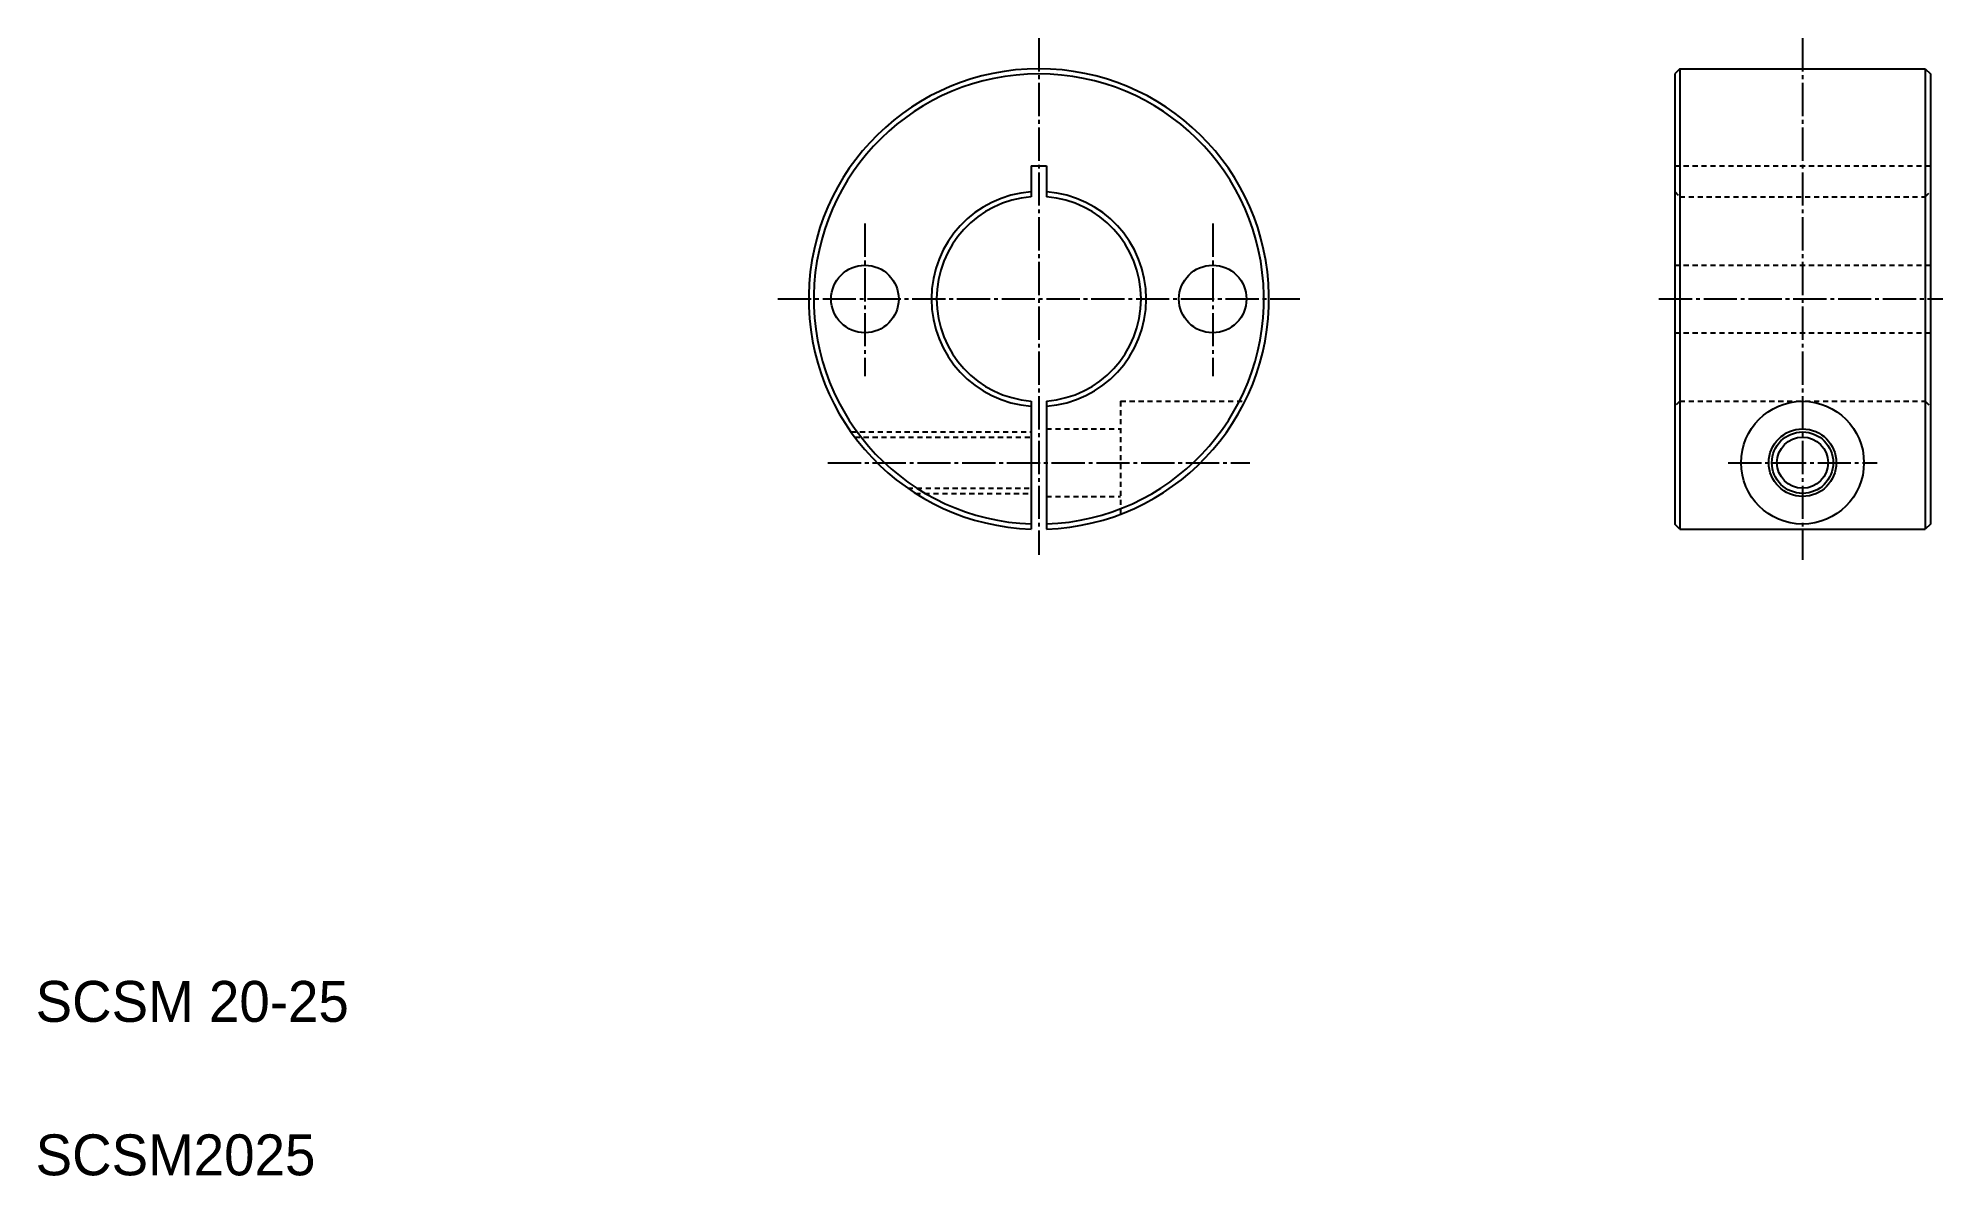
# Model space of a CAD drawing. Extents: x 10 to 196, y 10 to 121.
import ezdxf

# ---------------------------------------------------------------- set-up
doc = ezdxf.new("R2010")
doc.units = 0
doc.header["$LTSCALE"] = 0.25
doc.linetypes.add('CENTER', pattern=[17.5, 13, -1.5, 1.5, -1.5])
doc.linetypes.add('DASHED', pattern=[3.5, 2, -1.5])
doc.layers.get('0').update_dxf_attribs({"linetype": 'CONTINUOUS'})
doc.layers.add('CENTER', color=1, linetype='CENTER')

msp = doc.modelspace()

# ---------------------------------------------------------------- linework, layer by layer
at = {"color": 7, "linetype": 'CONTINUOUS'}
for p, q in [((170.719201, 118.155814), (170.2192, 117.655814)), ((170.219201, 117.655814), (170.219201, 73.655814)), ((170.719201, 118.155814), (194.719201, 118.155814)), ((170.719201, 118.155814), (170.719201, 73.155814)), ((194.719201, 118.155814), (195.219201, 117.655814)), ((194.719201, 118.155814), (194.719201, 73.155814)), ((195.219201, 117.655814), (195.219201, 73.655814)), ((107.31502, 108.655814), (107.31502, 105.627649)), ((107.31502, 108.655814), (108.81502, 108.655814)), ((108.81502, 108.655814), (108.81502, 105.627649)), ((107.31502, 85.683979), (107.31502, 73.168317)), ((108.81502, 85.683979), (108.81502, 73.168317)), ((170.719201, 73.155814), (170.2192, 73.655814)), ((170.719201, 73.155814), (194.719201, 73.155814)), ((195.219201, 73.655814), (194.719201, 73.155814))]:
    msp.add_line(p, q, dxfattribs=at)
at = {"color": 3, "linetype": 'DASHED'}
for p, q in [((170.219201, 108.655814), (195.219201, 108.655814)), ((170.219201, 106.155814), (170.719201, 105.655814)), ((194.719201, 105.655814), (195.219201, 106.155815)), ((170.719201, 105.655814), (194.719201, 105.655814)), ((170.219201, 98.955814), (195.219201, 98.955814)), ((170.219201, 92.355814), (195.219201, 92.355814)), ((116.06502, 85.655814), (116.06502, 74.626073)), ((116.06502, 85.655814), (128.220665, 85.655814)), ((170.719201, 85.655814), (170.219201, 85.155814)), ((170.719201, 85.655814), (194.719201, 85.655814)), ((194.719201, 85.655814), (195.219201, 85.155813)), ((89.700653, 82.655814), (107.31502, 82.655814)), ((90.06502, 82.155814), (107.31502, 82.155814)), ((108.81502, 82.955814), (116.06502, 82.955814)), ((95.258772, 77.155814), (107.31502, 77.155814)), ((96.013049, 76.655814), (107.31502, 76.655814)), ((108.81502, 76.355815), (116.06502, 76.355815))]:
    msp.add_line(p, q, dxfattribs=at)
msp.add_line((192.719201, 95.655814), (192.719301, 95.655814))
at = {"color": 7, "linetype": 'CONTINUOUS'}
for centre, radius in [((91.06502, 95.655814), 3.3), ((125.06502, 95.655814), 3.3), ((182.719201, 79.655814), 3.3), ((182.719201, 79.655814), 2.5)]:
    msp.add_circle(centre, radius, dxfattribs=at)
msp.add_circle((182.719201, 79.655814), 6)
at = {"color": 3, "linetype": 'CONTINUOUS'}
msp.add_circle((182.719201, 79.655814), 3, dxfattribs=at)
at = {"color": 7, "linetype": 'CONTINUOUS'}
for radius, start, end in [(22.5, 271.91021, 268.08979), (22, 271.95364, 268.04635), (10.5, 94.096046, 265.90396), (10, 94.301225, 265.69878), (10.5, 274.09604, 85.903959), (10, 274.30122, 85.69878)]:
    msp.add_arc((108.06502, 95.655814), radius, start, end, dxfattribs=at)
at = {"layer": 'CENTER', "color": 1, "linetype": 'CENTER'}
for p, q in [((108.06502, 121.155814), (108.06502, 70.655814)), ((182.719201, 121.155814), (182.719201, 70.155814)), ((91.06502, 103.03148), (91.06502, 88.103047)), ((125.06502, 103.03148), (125.06502, 88.103047)), ((82.56502, 95.655814), (133.56502, 95.655814)), ((168.686487, 95.655814), (196.439474, 95.655814)), ((87.44343, 79.655814), (128.686611, 79.655814)), ((175.453945, 79.655814), (190.016016, 79.655814))]:
    msp.add_line(p, q, dxfattribs=at)

# ---------------------------------------------------------------- texts
for s, p in [('SCSM 20-25', (10, 25)), ('SCSM2025', (10, 10))]:
    msp.add_text(s, height=4).set_placement(p)

doc.saveas('drawing.dxf')
